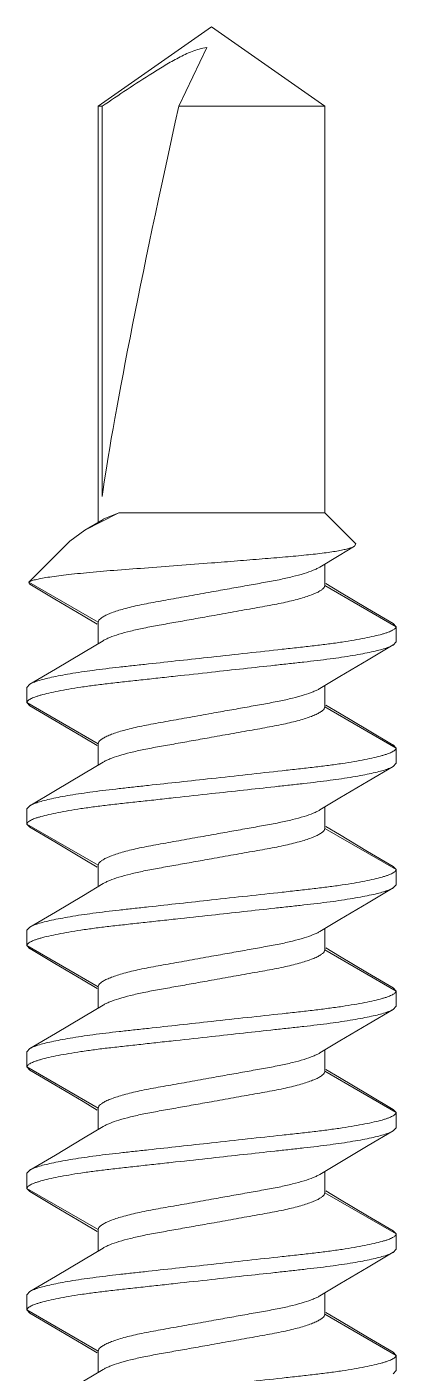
# Model space of a CAD drawing. Header units: inches. Extents: x 14.4 to 54.4, y 6.4 to 13.6.
# Drawn here: x 34.92 to 35.11, y 12.858 to 13.551 of the extents above; entities that cross this region are included whole.
import ezdxf

# ---------------------------------------------------------------- set-up
doc = ezdxf.new("R2010")
doc.units = ezdxf.units.IN
doc.header["$MEASUREMENT"] = 0
doc.linetypes.add('HIDDEN2', pattern=[0.1875, 0.125, -0.0625])
doc.layers.get('0').update_dxf_attribs({"true_color": 0xc2ced6})
doc.layers.add('SUB-BRACKET_HARDWARE', color=7, linetype='HIDDEN2', lineweight=5)

# ---------------------------------------------------------------- blocks, each defined once
blk = doc.blocks.new('SCREW4-085586')
at = {"layer": 'SUB-BRACKET_HARDWARE', "linetype": 'Continuous'}
for p, q in [((52.93515, 33.64759), (52.87687, 33.60678)), ((52.93515, 33.64759), (52.99343, 33.60678)), ((52.91826, 33.60678), (52.93267, 33.63694)), ((52.87687, 33.60678), (52.87687, 33.39273)), ((52.87884, 33.60678), (52.87687, 33.60678)), ((52.87884, 33.60678), (52.87884, 33.40601)), ((52.99343, 33.60678), (52.91826, 33.60678)), ((52.99343, 33.60678), (52.99343, 33.39759)), ((52.87933, 33.39421), (52.86996, 33.38859)), ((52.88752, 33.39759), (52.87002, 33.38867)), ((52.88752, 33.39759), (52.87932, 33.39425)), ((52.88752, 33.39759), (52.99343, 33.39759)), ((52.99343, 33.39759), (53.00935, 33.38168)), ((52.87002, 33.38867), (52.86232, 33.38304)), ((52.86232, 33.38304), (52.84115, 33.36187)), ((53.00092, 33.37566), (53.00881, 33.38035)), ((53.00881, 33.38035), (53.00935, 33.38168)), ((52.99094, 33.36968), (53.00092, 33.37566)), ((52.99343, 33.37117), (52.99343, 33.36019)), ((52.87687, 33.34124), (52.84115, 33.36187)), ((52.84148, 33.36087), (52.84115, 33.36187)), ((52.84147, 33.36087), (52.84158, 33.3608)), ((52.84158, 33.36083), (52.85456, 33.3532)), ((53.03015, 33.33899), (52.99343, 33.36019)), ((53.00099, 33.35697), (52.99401, 33.36116)), ((52.85456, 33.3532), (52.86907, 33.3446)), ((53.0155, 33.34837), (53.00099, 33.35697)), ((53.02873, 33.3406), (53.0155, 33.34837)), ((52.86907, 33.3446), (52.87629, 33.34027)), ((52.87687, 33.34124), (52.87687, 33.33026)), ((53.03015, 33.33899), (53.02873, 33.34063)), ((53.03015, 33.33119), (53.03015, 33.33899)), ((52.87936, 33.33175), (52.86932, 33.32572)), ((52.86932, 33.32572), (52.8548, 33.31712)), ((53.01575, 33.32195), (53.02873, 33.32958)), ((53.03015, 33.33119), (53.02873, 33.32955)), ((53.00124, 33.31335), (53.01575, 33.32195)), ((52.8548, 33.31712), (52.84158, 33.30935)), ((52.99094, 33.30718), (53.00124, 33.31335)), ((52.84015, 33.30774), (52.84158, 33.30938)), ((52.84015, 33.30774), (52.84015, 33.29994)), ((52.99343, 33.30867), (52.99343, 33.29769)), ((52.84015, 33.29994), (52.84158, 33.2983)), ((52.87687, 33.27874), (52.84015, 33.29994)), ((52.84158, 33.29833), (52.85456, 33.2907)), ((53.03015, 33.27649), (52.99343, 33.29769)), ((53.00099, 33.29447), (52.99401, 33.29866)), ((52.85456, 33.2907), (52.86907, 33.2821)), ((53.0155, 33.28587), (53.00099, 33.29447)), ((53.02873, 33.2781), (53.0155, 33.28587)), ((52.86907, 33.2821), (52.87629, 33.27777)), ((52.87687, 33.27874), (52.87687, 33.26776)), ((53.03015, 33.27649), (53.02873, 33.27813)), ((53.03015, 33.26869), (53.03015, 33.27649)), ((52.87936, 33.26925), (52.86932, 33.26322)), ((52.86932, 33.26322), (52.8548, 33.25462)), ((53.01575, 33.25945), (53.02873, 33.26708)), ((53.03015, 33.26869), (53.02873, 33.26705)), ((53.00124, 33.25085), (53.01575, 33.25945)), ((52.8548, 33.25462), (52.84158, 33.24685)), ((52.99094, 33.24468), (53.00124, 33.25085)), ((52.84015, 33.24524), (52.84158, 33.24688)), ((52.84015, 33.24524), (52.84015, 33.23744)), ((52.99343, 33.24617), (52.99343, 33.23519)), ((52.84015, 33.23744), (52.84158, 33.2358)), ((52.87687, 33.21624), (52.84015, 33.23744)), ((52.84158, 33.23583), (52.85456, 33.2282)), ((53.03015, 33.21399), (52.99343, 33.23519)), ((53.00099, 33.23197), (52.99401, 33.23616)), ((52.85456, 33.2282), (52.86907, 33.2196)), ((53.0155, 33.22337), (53.00099, 33.23197)), ((53.02873, 33.2156), (53.0155, 33.22337)), ((52.86907, 33.2196), (52.87629, 33.21527)), ((52.87687, 33.21624), (52.87687, 33.20526)), ((53.03015, 33.21399), (53.02873, 33.21563)), ((53.03015, 33.20619), (53.03015, 33.21399)), ((52.87936, 33.20675), (52.86932, 33.20072)), ((52.86932, 33.20072), (52.8548, 33.19212)), ((53.01575, 33.19695), (53.02873, 33.20458)), ((53.03015, 33.20619), (53.02873, 33.20455)), ((53.00124, 33.18835), (53.01575, 33.19695)), ((52.8548, 33.19212), (52.84158, 33.18435)), ((52.99094, 33.18218), (53.00124, 33.18835)), ((52.84015, 33.18274), (52.84158, 33.18438)), ((52.84015, 33.18274), (52.84015, 33.17494)), ((52.99343, 33.18367), (52.99343, 33.17269)), ((52.84015, 33.17494), (52.84158, 33.1733)), ((52.87687, 33.15374), (52.84015, 33.17494)), ((52.84158, 33.17333), (52.85456, 33.1657)), ((53.03015, 33.15149), (52.99343, 33.17269)), ((53.00099, 33.16947), (52.99401, 33.17366)), ((52.85456, 33.1657), (52.86907, 33.1571)), ((53.0155, 33.16087), (53.00099, 33.16947)), ((53.02873, 33.1531), (53.0155, 33.16087)), ((52.86907, 33.1571), (52.87629, 33.15277)), ((52.87687, 33.15374), (52.87687, 33.14276)), ((53.03015, 33.15149), (53.02873, 33.15313)), ((53.03015, 33.14369), (53.03015, 33.15149)), ((52.86932, 33.13822), (52.8548, 33.12962)), ((52.87936, 33.14425), (52.86932, 33.13822)), ((53.01575, 33.13445), (53.02873, 33.14208)), ((53.03015, 33.14369), (53.02873, 33.14205)), ((53.00124, 33.12585), (53.01575, 33.13445)), ((52.8548, 33.12962), (52.84158, 33.12185)), ((52.99094, 33.11968), (53.00124, 33.12585)), ((52.84015, 33.12024), (52.84158, 33.12188)), ((52.84015, 33.12024), (52.84015, 33.11244)), ((52.99343, 33.12117), (52.99343, 33.11019)), ((52.84015, 33.11244), (52.84158, 33.1108)), ((52.87687, 33.09124), (52.84015, 33.11244)), ((52.84158, 33.11083), (52.85456, 33.1032)), ((53.03015, 33.08899), (52.99343, 33.11019)), ((53.00099, 33.10697), (52.99401, 33.11116)), ((52.85456, 33.1032), (52.86907, 33.0946)), ((53.0155, 33.09837), (53.00099, 33.10697)), ((53.02873, 33.0906), (53.0155, 33.09837)), ((52.86907, 33.0946), (52.87629, 33.09027)), ((52.87687, 33.09124), (52.87687, 33.08026)), ((53.03015, 33.08899), (53.02873, 33.09063)), ((53.03015, 33.08119), (53.03015, 33.08899)), ((52.86932, 33.07572), (52.8548, 33.06712)), ((52.87936, 33.08175), (52.86932, 33.07572)), ((53.01575, 33.07195), (53.02873, 33.07958)), ((53.03015, 33.08119), (53.02873, 33.07955)), ((53.00124, 33.06335), (53.01575, 33.07195)), ((52.8548, 33.06712), (52.84158, 33.05935)), ((52.99094, 33.05718), (53.00124, 33.06335)), ((52.84015, 33.05774), (52.84158, 33.05938)), ((52.84015, 33.05774), (52.84015, 33.04994)), ((52.99343, 33.05867), (52.99343, 33.04769)), ((52.84015, 33.04994), (52.84158, 33.0483)), ((52.87687, 33.02874), (52.84015, 33.04994)), ((52.84158, 33.04833), (52.85456, 33.0407)), ((53.03015, 33.02649), (52.99343, 33.04769)), ((53.00099, 33.04447), (52.99401, 33.04866)), ((52.85456, 33.0407), (52.86907, 33.0321)), ((53.0155, 33.03587), (53.00099, 33.04447)), ((53.02873, 33.0281), (53.0155, 33.03587)), ((52.86907, 33.0321), (52.87629, 33.02777)), ((52.87687, 33.02874), (52.87687, 33.01776)), ((53.03015, 33.02649), (53.02873, 33.02813)), ((53.03015, 33.01869), (53.03015, 33.02649)), ((52.86932, 33.01322), (52.8548, 33.00462)), ((52.87936, 33.01925), (52.86932, 33.01322)), ((53.01575, 33.00945), (53.02873, 33.01708)), ((53.03015, 33.01869), (53.02873, 33.01705)), ((53.00124, 33.00085), (53.01575, 33.00945)), ((52.8548, 33.00462), (52.84158, 32.99685)), ((52.99094, 32.99468), (53.00124, 33.00085)), ((52.84015, 32.99524), (52.84158, 32.99688)), ((52.84015, 32.99524), (52.84015, 32.98744)), ((52.99343, 32.99617), (52.99343, 32.98519)), ((52.84015, 32.98744), (52.84158, 32.9858)), ((52.87687, 32.96624), (52.84015, 32.98744)), ((52.84158, 32.98583), (52.85456, 32.9782)), ((53.03015, 32.96399), (52.99343, 32.98519)), ((53.00099, 32.98197), (52.99401, 32.98616)), ((52.85456, 32.9782), (52.86907, 32.9696)), ((53.0155, 32.97337), (53.00099, 32.98197)), ((53.02873, 32.9656), (53.0155, 32.97337)), ((52.86907, 32.9696), (52.87629, 32.96527)), ((52.87687, 32.96624), (52.87687, 32.95526)), ((53.03015, 32.96399), (53.02873, 32.96563)), ((53.03015, 32.95619), (53.03015, 32.96399)), ((52.87936, 32.95675), (52.86932, 32.95072)), ((53.03015, 32.95619), (53.02873, 32.95455))]:
    blk.add_line(p, q, dxfattribs=at)
blk.add_ellipse((52.93515, 33.63594), major_axis=(0.05744, 0.25405), ratio=0.038884, start_param=-4.588576, end_param=-3.572222, dxfattribs=at)
for points, knots in [([(52.93267, 33.63694), (52.93011, 33.63665), (52.92634, 33.63554), (52.9216, 33.63347), (52.91698, 33.63115), (52.91136, 33.62794), (52.90254, 33.62252), (52.89171, 33.61545), (52.88312, 33.60968), (52.87884, 33.60678)], [0, 0, 0, 0, 0.124747, 0.187263, 0.249782, 0.374811, 0.499849, 0.749922, 1, 1, 1, 1]), ([(52.93515, 33.37177), (52.93959, 33.37212), (52.94829, 33.37282), (52.96099, 33.37384), (52.97283, 33.37482), (52.98348, 33.37578), (52.99144, 33.37667), (52.99695, 33.37744), (53.00037, 33.378), (53.00326, 33.37857), (53.00562, 33.37913), (53.00742, 33.37969), (53.00842, 33.38012), (53.00881, 33.38035)], [0, 0, 0, 0, 0.17963, 0.352536, 0.513989, 0.659433, 0.784063, 0.837331, 0.884009, 0.923796, 0.956438, 0.981815, 1, 1, 1, 1]), ([(52.84115, 33.36187), (52.84126, 33.36197), (52.84157, 33.36218), (52.84217, 33.36246), (52.84297, 33.36274), (52.84443, 33.36316), (52.84677, 33.36368), (52.85017, 33.36427), (52.85433, 33.36488), (52.85921, 33.36551), (52.86477, 33.36614), (52.87338, 33.36701), (52.88541, 33.36803), (52.90105, 33.36918), (52.91783, 33.37042), (52.92933, 33.37131), (52.93515, 33.37177)], [0, 0, 0, 0, 0.00489, 0.011777, 0.020739, 0.031786, 0.060085, 0.096557, 0.14104, 0.193181, 0.252437, 0.318246, 0.467132, 0.634703, 0.814869, 1, 1, 1, 1]), ([(52.93515, 33.35686), (52.93824, 33.35742), (52.94433, 33.35852), (52.95329, 33.3601), (52.9618, 33.3616), (52.96964, 33.36307), (52.97659, 33.36459), (52.98249, 33.36618), (52.98666, 33.36761), (52.98934, 33.36878), (52.99045, 33.36936), (52.99094, 33.36966)], [0, 0, 0, 0, 0.163761, 0.323587, 0.475293, 0.615265, 0.740193, 0.847317, 0.93442, 0.969948, 1, 1, 1, 1]), ([(52.99343, 33.36019), (52.99343, 33.35946), (52.99267, 33.35858), (52.99166, 33.35781), (52.99057, 33.35711), (52.98886, 33.35624), (52.98642, 33.35524), (52.98348, 33.35423), (52.98008, 33.35323), (52.97625, 33.35224), (52.97203, 33.35127), (52.96744, 33.35035), (52.96254, 33.34945), (52.95553, 33.3482), (52.94637, 33.34657), (52.93894, 33.34524), (52.93515, 33.34456)], [0, 0, 0, 0, 0.035498, 0.048473, 0.063325, 0.098788, 0.141982, 0.192728, 0.250682, 0.315413, 0.386372, 0.462975, 0.54456, 0.630399, 0.811708, 1, 1, 1, 1]), ([(52.87687, 33.34124), (52.87687, 33.34196), (52.87764, 33.34285), (52.87864, 33.34362), (52.87974, 33.34432), (52.88144, 33.34519), (52.88389, 33.34619), (52.88683, 33.3472), (52.89022, 33.3482), (52.89405, 33.34919), (52.89828, 33.35016), (52.90287, 33.35108), (52.90777, 33.35198), (52.91478, 33.35323), (52.92394, 33.35486), (52.93137, 33.35618), (52.93515, 33.35686)], [0, 0, 0, 0, 0.035498, 0.048474, 0.063325, 0.098788, 0.141982, 0.192728, 0.250682, 0.315413, 0.386372, 0.462976, 0.54456, 0.630399, 0.811708, 1, 1, 1, 1]), ([(52.87936, 33.33176), (52.87986, 33.33205), (52.88097, 33.33264), (52.88364, 33.33382), (52.88781, 33.33524), (52.89371, 33.33684), (52.90067, 33.33837), (52.90851, 33.33983), (52.91702, 33.34133), (52.92597, 33.34291), (52.93207, 33.34401), (52.93515, 33.34456)], [0, 0, 0, 0, 0.030085, 0.065638, 0.152728, 0.259843, 0.384768, 0.524736, 0.676447, 0.836264, 1, 1, 1, 1]), ([(52.93515, 33.32336), (52.94133, 33.32405), (52.95344, 33.32537), (52.96837, 33.327), (52.97979, 33.32825), (52.98777, 33.32915), (52.99524, 33.33007), (53.00213, 33.33103), (53.00837, 33.33202), (53.0139, 33.33303), (53.01868, 33.33404), (53.02217, 33.33491), (53.02453, 33.33561), (53.026, 33.33611), (53.02725, 33.3366), (53.02827, 33.33708), (53.02908, 33.33756), (53.02967, 33.33802), (53.03005, 33.33849), (53.03015, 33.33884), (53.03015, 33.33899)], [0, 0, 0, 0, 0.191926, 0.376594, 0.463938, 0.546872, 0.624622, 0.69646, 0.761742, 0.819858, 0.870312, 0.912669, 0.930712, 0.946635, 0.960426, 0.972091, 0.981675, 0.989299, 0.995219, 1, 1, 1, 1]), ([(53.02873, 33.32955), (53.02816, 33.32922), (53.02675, 33.32857), (53.02426, 33.3277), (53.02109, 33.32682), (53.01727, 33.32593), (53.01283, 33.32503), (53.00577, 33.32377), (52.99567, 33.32228), (52.98476, 33.32101), (52.97523, 33.31996), (52.96488, 33.31882), (52.95149, 33.31736), (52.94065, 33.31617), (52.93515, 33.31556)], [0, 0, 0, 0, 0.020948, 0.048787, 0.083488, 0.124911, 0.172786, 0.226791, 0.351632, 0.495834, 0.573894, 0.655173, 0.824996, 1, 1, 1, 1]), ([(52.84158, 33.30937), (52.84215, 33.30971), (52.84356, 33.31036), (52.84605, 33.31122), (52.84922, 33.31211), (52.85304, 33.313), (52.85748, 33.3139), (52.86453, 33.31516), (52.87464, 33.31665), (52.88554, 33.31792), (52.89508, 33.31897), (52.90542, 33.32011), (52.91882, 33.32157), (52.92965, 33.32276), (52.93515, 33.32336)], [0, 0, 0, 0, 0.020948, 0.048787, 0.083489, 0.124912, 0.172787, 0.226792, 0.351633, 0.495836, 0.573896, 0.655174, 0.824996, 1, 1, 1, 1]), ([(52.93515, 33.31556), (52.92898, 33.31488), (52.91979, 33.31388), (52.90767, 33.31255), (52.89892, 33.31159), (52.89051, 33.31067), (52.88254, 33.30978), (52.87507, 33.30886), (52.86818, 33.3079), (52.86194, 33.3069), (52.8564, 33.3059), (52.85162, 33.30489), (52.84814, 33.30402), (52.84577, 33.30331), (52.84431, 33.30282), (52.84306, 33.30233), (52.84203, 33.30185), (52.84122, 33.30137), (52.84063, 33.30091), (52.84025, 33.30044), (52.84015, 33.30009), (52.84015, 33.29994)], [0, 0, 0, 0, 0.191926, 0.285649, 0.376598, 0.463942, 0.546875, 0.624623, 0.696462, 0.761746, 0.819863, 0.870316, 0.912672, 0.930715, 0.946638, 0.960429, 0.972093, 0.981677, 0.9893, 0.99522, 1, 1, 1, 1]), ([(52.93515, 33.29436), (52.93824, 33.29492), (52.94433, 33.29601), (52.95329, 33.2976), (52.9618, 33.29912), (52.96964, 33.30055), (52.9766, 33.30208), (52.98249, 33.30369), (52.98666, 33.30511), (52.98934, 33.30628), (52.99045, 33.30686), (52.99094, 33.30716)], [0, 0, 0, 0, 0.163751, 0.323578, 0.475301, 0.615268, 0.740207, 0.847348, 0.934421, 0.969943, 1, 1, 1, 1]), ([(52.99343, 33.29769), (52.99343, 33.29696), (52.99267, 33.29608), (52.99166, 33.29531), (52.99057, 33.29461), (52.98886, 33.29374), (52.98642, 33.29274), (52.98348, 33.29173), (52.98008, 33.29073), (52.97625, 33.28974), (52.97203, 33.28877), (52.96744, 33.28785), (52.96254, 33.28695), (52.95553, 33.2857), (52.94637, 33.28407), (52.93894, 33.28274), (52.93515, 33.28206)], [0, 0, 0, 0, 0.035498, 0.048473, 0.063325, 0.098788, 0.141982, 0.192728, 0.250682, 0.315413, 0.386372, 0.462975, 0.54456, 0.630399, 0.811708, 1, 1, 1, 1]), ([(52.87687, 33.27874), (52.87687, 33.27946), (52.87764, 33.28035), (52.87864, 33.28112), (52.87974, 33.28182), (52.88144, 33.28269), (52.88389, 33.28369), (52.88683, 33.2847), (52.89022, 33.2857), (52.89405, 33.28669), (52.89828, 33.28766), (52.90287, 33.28858), (52.90777, 33.28948), (52.91478, 33.29073), (52.92394, 33.29236), (52.93137, 33.29368), (52.93515, 33.29436)], [0, 0, 0, 0, 0.0355, 0.048476, 0.063327, 0.09879, 0.141984, 0.19273, 0.250683, 0.315414, 0.386374, 0.462977, 0.544561, 0.6304, 0.811708, 1, 1, 1, 1]), ([(52.87936, 33.26926), (52.87986, 33.26955), (52.88097, 33.27014), (52.88364, 33.27132), (52.88781, 33.27274), (52.89371, 33.27434), (52.90067, 33.27587), (52.90851, 33.27733), (52.91702, 33.27883), (52.92597, 33.28041), (52.93207, 33.28151), (52.93515, 33.28206)], [0, 0, 0, 0, 0.030085, 0.065638, 0.152728, 0.259843, 0.384768, 0.524736, 0.676447, 0.836264, 1, 1, 1, 1]), ([(52.93515, 33.26086), (52.94133, 33.26155), (52.95344, 33.26287), (52.96837, 33.2645), (52.97979, 33.26575), (52.98777, 33.26665), (52.99524, 33.26757), (53.00213, 33.26853), (53.00837, 33.26952), (53.0139, 33.27053), (53.01868, 33.27154), (53.02217, 33.27241), (53.02453, 33.27311), (53.026, 33.27361), (53.02725, 33.2741), (53.02827, 33.27458), (53.02908, 33.27506), (53.02967, 33.27552), (53.03005, 33.27599), (53.03015, 33.27634), (53.03015, 33.27649)], [0, 0, 0, 0, 0.191926, 0.376594, 0.463938, 0.546872, 0.624622, 0.69646, 0.761742, 0.819858, 0.870312, 0.912669, 0.930712, 0.946635, 0.960426, 0.972091, 0.981675, 0.989299, 0.995219, 1, 1, 1, 1]), ([(53.02873, 33.26705), (53.02816, 33.26672), (53.02675, 33.26607), (53.02426, 33.2652), (53.02109, 33.26432), (53.01727, 33.26343), (53.01283, 33.26253), (53.00577, 33.26127), (52.99567, 33.25978), (52.98476, 33.25851), (52.97523, 33.25746), (52.96488, 33.25632), (52.95149, 33.25486), (52.94065, 33.25367), (52.93515, 33.25306)], [0, 0, 0, 0, 0.020948, 0.048787, 0.083488, 0.124911, 0.172786, 0.226791, 0.351632, 0.495834, 0.573894, 0.655173, 0.824996, 1, 1, 1, 1]), ([(52.84158, 33.24687), (52.84215, 33.24721), (52.84356, 33.24786), (52.84605, 33.24872), (52.84922, 33.24961), (52.85304, 33.2505), (52.85748, 33.2514), (52.86453, 33.25266), (52.87464, 33.25415), (52.88554, 33.25542), (52.89508, 33.25647), (52.90542, 33.25761), (52.91882, 33.25907), (52.92965, 33.26026), (52.93515, 33.26086)], [0, 0, 0, 0, 0.020948, 0.048787, 0.083489, 0.124912, 0.172787, 0.226792, 0.351633, 0.495836, 0.573896, 0.655174, 0.824996, 1, 1, 1, 1]), ([(52.93515, 33.25306), (52.92898, 33.25238), (52.91979, 33.25138), (52.90767, 33.25005), (52.89892, 33.24909), (52.89051, 33.24817), (52.88254, 33.24728), (52.87507, 33.24636), (52.86818, 33.2454), (52.86194, 33.2444), (52.8564, 33.2434), (52.85162, 33.24239), (52.84814, 33.24152), (52.84577, 33.24081), (52.84431, 33.24032), (52.84306, 33.23983), (52.84203, 33.23935), (52.84122, 33.23887), (52.84063, 33.23841), (52.84025, 33.23794), (52.84015, 33.23759), (52.84015, 33.23744)], [0, 0, 0, 0, 0.191926, 0.285649, 0.376598, 0.463942, 0.546875, 0.624623, 0.696462, 0.761746, 0.819863, 0.870316, 0.912672, 0.930715, 0.946638, 0.960429, 0.972093, 0.981677, 0.9893, 0.99522, 1, 1, 1, 1]), ([(52.93515, 33.23186), (52.93824, 33.23242), (52.94433, 33.23351), (52.95329, 33.2351), (52.9618, 33.23662), (52.96964, 33.23805), (52.9766, 33.23958), (52.98249, 33.24119), (52.98666, 33.24261), (52.98934, 33.24378), (52.99045, 33.24436), (52.99094, 33.24466)], [0, 0, 0, 0, 0.163751, 0.323578, 0.475301, 0.615268, 0.740207, 0.847348, 0.934421, 0.969943, 1, 1, 1, 1]), ([(52.99343, 33.23519), (52.99343, 33.23446), (52.99267, 33.23358), (52.99166, 33.23281), (52.99057, 33.23211), (52.98886, 33.23124), (52.98642, 33.23024), (52.98348, 33.22923), (52.98008, 33.22823), (52.97625, 33.22724), (52.97203, 33.22627), (52.96744, 33.22535), (52.96254, 33.22445), (52.95553, 33.2232), (52.94637, 33.22157), (52.93894, 33.22024), (52.93515, 33.21956)], [0, 0, 0, 0, 0.035498, 0.048473, 0.063325, 0.098788, 0.141982, 0.192728, 0.250682, 0.315413, 0.386372, 0.462975, 0.54456, 0.630399, 0.811708, 1, 1, 1, 1]), ([(52.87687, 33.21624), (52.87687, 33.21696), (52.87764, 33.21785), (52.87864, 33.21862), (52.87974, 33.21932), (52.88144, 33.22019), (52.88389, 33.22119), (52.88683, 33.2222), (52.89022, 33.2232), (52.89405, 33.22419), (52.89828, 33.22516), (52.90287, 33.22608), (52.90777, 33.22698), (52.91478, 33.22823), (52.92394, 33.22986), (52.93137, 33.23118), (52.93515, 33.23186)], [0, 0, 0, 0, 0.0355, 0.048476, 0.063327, 0.09879, 0.141984, 0.19273, 0.250683, 0.315414, 0.386374, 0.462977, 0.544561, 0.6304, 0.811708, 1, 1, 1, 1]), ([(52.87936, 33.20676), (52.87986, 33.20705), (52.88097, 33.20764), (52.88364, 33.20882), (52.88781, 33.21024), (52.89371, 33.21184), (52.90067, 33.21337), (52.90851, 33.21483), (52.91702, 33.21633), (52.92597, 33.21791), (52.93207, 33.21901), (52.93515, 33.21956)], [0, 0, 0, 0, 0.030085, 0.065638, 0.152728, 0.259843, 0.384768, 0.524736, 0.676447, 0.836264, 1, 1, 1, 1]), ([(52.93515, 33.19836), (52.94133, 33.19905), (52.95344, 33.20037), (52.96837, 33.202), (52.97979, 33.20325), (52.98777, 33.20415), (52.99524, 33.20507), (53.00213, 33.20603), (53.00837, 33.20702), (53.0139, 33.20803), (53.01868, 33.20904), (53.02217, 33.20991), (53.02453, 33.21061), (53.026, 33.21111), (53.02725, 33.2116), (53.02827, 33.21208), (53.02908, 33.21256), (53.02967, 33.21302), (53.03005, 33.21349), (53.03015, 33.21384), (53.03015, 33.21399)], [0, 0, 0, 0, 0.191926, 0.376594, 0.463938, 0.546872, 0.624622, 0.69646, 0.761742, 0.819858, 0.870312, 0.912669, 0.930712, 0.946635, 0.960426, 0.972091, 0.981675, 0.989299, 0.995219, 1, 1, 1, 1]), ([(53.02873, 33.20455), (53.02816, 33.20422), (53.02675, 33.20357), (53.02426, 33.2027), (53.02109, 33.20182), (53.01727, 33.20093), (53.01283, 33.20003), (53.00577, 33.19877), (52.99567, 33.19728), (52.98476, 33.19601), (52.97523, 33.19496), (52.96488, 33.19382), (52.95149, 33.19236), (52.94065, 33.19117), (52.93515, 33.19056)], [0, 0, 0, 0, 0.020948, 0.048787, 0.083488, 0.124911, 0.172786, 0.226791, 0.351632, 0.495834, 0.573894, 0.655173, 0.824996, 1, 1, 1, 1]), ([(52.84158, 33.18437), (52.84215, 33.18471), (52.84356, 33.18536), (52.84605, 33.18622), (52.84922, 33.18711), (52.85304, 33.188), (52.85748, 33.1889), (52.86453, 33.19016), (52.87464, 33.19165), (52.88554, 33.19292), (52.89508, 33.19397), (52.90542, 33.19511), (52.91882, 33.19657), (52.92965, 33.19776), (52.93515, 33.19836)], [0, 0, 0, 0, 0.020948, 0.048787, 0.083489, 0.124912, 0.172787, 0.226792, 0.351633, 0.495836, 0.573896, 0.655174, 0.824996, 1, 1, 1, 1]), ([(52.93515, 33.19056), (52.92898, 33.18988), (52.91979, 33.18888), (52.90767, 33.18755), (52.89892, 33.18659), (52.89051, 33.18567), (52.88254, 33.18478), (52.87507, 33.18386), (52.86818, 33.1829), (52.86194, 33.1819), (52.8564, 33.1809), (52.85162, 33.17989), (52.84814, 33.17902), (52.84577, 33.17831), (52.84431, 33.17782), (52.84306, 33.17733), (52.84203, 33.17685), (52.84122, 33.17637), (52.84063, 33.17591), (52.84025, 33.17544), (52.84015, 33.17509), (52.84015, 33.17494)], [0, 0, 0, 0, 0.191926, 0.285649, 0.376598, 0.463942, 0.546875, 0.624623, 0.696462, 0.761746, 0.819863, 0.870316, 0.912672, 0.930715, 0.946638, 0.960429, 0.972093, 0.981677, 0.9893, 0.99522, 1, 1, 1, 1]), ([(52.93515, 33.16936), (52.93824, 33.16992), (52.94433, 33.17101), (52.95329, 33.1726), (52.9618, 33.17412), (52.96964, 33.17555), (52.9766, 33.17708), (52.98249, 33.17869), (52.98666, 33.18011), (52.98934, 33.18128), (52.99045, 33.18186), (52.99094, 33.18216)], [0, 0, 0, 0, 0.163751, 0.323578, 0.475301, 0.615268, 0.740207, 0.847348, 0.934421, 0.969943, 1, 1, 1, 1]), ([(52.99343, 33.17269), (52.99343, 33.17196), (52.99267, 33.17108), (52.99166, 33.17031), (52.99057, 33.16961), (52.98886, 33.16874), (52.98642, 33.16774), (52.98348, 33.16673), (52.98008, 33.16573), (52.97625, 33.16474), (52.97203, 33.16377), (52.96744, 33.16285), (52.96254, 33.16195), (52.95553, 33.1607), (52.94637, 33.15907), (52.93894, 33.15774), (52.93515, 33.15706)], [0, 0, 0, 0, 0.035498, 0.048473, 0.063325, 0.098788, 0.141982, 0.192728, 0.250682, 0.315413, 0.386372, 0.462975, 0.54456, 0.630399, 0.811708, 1, 1, 1, 1]), ([(52.87687, 33.15374), (52.87687, 33.15446), (52.87764, 33.15535), (52.87864, 33.15612), (52.87974, 33.15682), (52.88144, 33.15769), (52.88389, 33.15869), (52.88683, 33.1597), (52.89022, 33.1607), (52.89405, 33.16169), (52.89828, 33.16266), (52.90287, 33.16358), (52.90777, 33.16448), (52.91478, 33.16573), (52.92394, 33.16736), (52.93137, 33.16868), (52.93515, 33.16936)], [0, 0, 0, 0, 0.0355, 0.048476, 0.063327, 0.09879, 0.141984, 0.19273, 0.250683, 0.315414, 0.386374, 0.462977, 0.544561, 0.6304, 0.811708, 1, 1, 1, 1]), ([(52.87936, 33.14426), (52.87986, 33.14455), (52.88097, 33.14514), (52.88364, 33.14632), (52.88781, 33.14774), (52.89371, 33.14934), (52.90067, 33.15087), (52.90851, 33.15233), (52.91702, 33.15383), (52.92597, 33.15541), (52.93207, 33.15651), (52.93515, 33.15706)], [0, 0, 0, 0, 0.030085, 0.065638, 0.152728, 0.259843, 0.384768, 0.524736, 0.676447, 0.836264, 1, 1, 1, 1]), ([(52.93515, 33.13586), (52.94133, 33.13655), (52.95344, 33.13787), (52.96837, 33.1395), (52.97979, 33.14075), (52.98777, 33.14165), (52.99524, 33.14257), (53.00213, 33.14353), (53.00837, 33.14452), (53.0139, 33.14553), (53.01868, 33.14654), (53.02217, 33.14741), (53.02453, 33.14811), (53.026, 33.14861), (53.02725, 33.1491), (53.02827, 33.14958), (53.02908, 33.15006), (53.02967, 33.15052), (53.03005, 33.15099), (53.03015, 33.15134), (53.03015, 33.15149)], [0, 0, 0, 0, 0.191926, 0.376594, 0.463938, 0.546872, 0.624622, 0.69646, 0.761742, 0.819858, 0.870312, 0.912669, 0.930712, 0.946635, 0.960426, 0.972091, 0.981675, 0.989299, 0.995219, 1, 1, 1, 1]), ([(53.02873, 33.14205), (53.02816, 33.14172), (53.02675, 33.14107), (53.02426, 33.1402), (53.02109, 33.13932), (53.01727, 33.13843), (53.01283, 33.13753), (53.00577, 33.13627), (52.99567, 33.13478), (52.98476, 33.13351), (52.97523, 33.13246), (52.96488, 33.13132), (52.95149, 33.12986), (52.94065, 33.12867), (52.93515, 33.12806)], [0, 0, 0, 0, 0.020948, 0.048787, 0.083488, 0.124911, 0.172786, 0.226791, 0.351632, 0.495834, 0.573894, 0.655173, 0.824996, 1, 1, 1, 1]), ([(52.84158, 33.12187), (52.84215, 33.12221), (52.84356, 33.12286), (52.84605, 33.12372), (52.84922, 33.12461), (52.85304, 33.1255), (52.85748, 33.1264), (52.86453, 33.12766), (52.87464, 33.12915), (52.88554, 33.13042), (52.89508, 33.13147), (52.90542, 33.13261), (52.91882, 33.13407), (52.92965, 33.13526), (52.93515, 33.13586)], [0, 0, 0, 0, 0.020948, 0.048787, 0.083489, 0.124912, 0.172787, 0.226792, 0.351633, 0.495836, 0.573896, 0.655174, 0.824996, 1, 1, 1, 1]), ([(52.93515, 33.12806), (52.92898, 33.12738), (52.91979, 33.12638), (52.90767, 33.12505), (52.89892, 33.12409), (52.89051, 33.12317), (52.88254, 33.12228), (52.87507, 33.12136), (52.86818, 33.1204), (52.86194, 33.1194), (52.8564, 33.1184), (52.85162, 33.11739), (52.84814, 33.11652), (52.84577, 33.11581), (52.84431, 33.11532), (52.84306, 33.11483), (52.84203, 33.11435), (52.84122, 33.11387), (52.84063, 33.11341), (52.84025, 33.11294), (52.84015, 33.11259), (52.84015, 33.11244)], [0, 0, 0, 0, 0.191926, 0.285649, 0.376598, 0.463942, 0.546875, 0.624623, 0.696462, 0.761746, 0.819863, 0.870316, 0.912672, 0.930715, 0.946638, 0.960429, 0.972093, 0.981677, 0.9893, 0.99522, 1, 1, 1, 1]), ([(52.93515, 33.10686), (52.93824, 33.10742), (52.94433, 33.10851), (52.95329, 33.1101), (52.9618, 33.11162), (52.96964, 33.11305), (52.9766, 33.11458), (52.98249, 33.11619), (52.98666, 33.11761), (52.98934, 33.11878), (52.99045, 33.11936), (52.99094, 33.11966)], [0, 0, 0, 0, 0.163751, 0.323578, 0.475301, 0.615268, 0.740207, 0.847348, 0.934421, 0.969943, 1, 1, 1, 1]), ([(52.99343, 33.11019), (52.99343, 33.10946), (52.99267, 33.10858), (52.99166, 33.10781), (52.99057, 33.10711), (52.98886, 33.10624), (52.98642, 33.10524), (52.98348, 33.10423), (52.98008, 33.10323), (52.97625, 33.10224), (52.97203, 33.10127), (52.96744, 33.10035), (52.96254, 33.09945), (52.95553, 33.0982), (52.94637, 33.09657), (52.93894, 33.09524), (52.93515, 33.09456)], [0, 0, 0, 0, 0.035498, 0.048473, 0.063325, 0.098788, 0.141982, 0.192728, 0.250682, 0.315413, 0.386372, 0.462975, 0.54456, 0.630399, 0.811708, 1, 1, 1, 1]), ([(52.87687, 33.09124), (52.87687, 33.09196), (52.87764, 33.09285), (52.87864, 33.09362), (52.87974, 33.09432), (52.88144, 33.09519), (52.88389, 33.09619), (52.88683, 33.0972), (52.89022, 33.0982), (52.89405, 33.09919), (52.89828, 33.10016), (52.90287, 33.10108), (52.90777, 33.10198), (52.91478, 33.10323), (52.92394, 33.10486), (52.93137, 33.10618), (52.93515, 33.10686)], [0, 0, 0, 0, 0.0355, 0.048476, 0.063327, 0.09879, 0.141984, 0.19273, 0.250683, 0.315414, 0.386374, 0.462977, 0.544561, 0.6304, 0.811708, 1, 1, 1, 1]), ([(52.87936, 33.08176), (52.87986, 33.08205), (52.88097, 33.08264), (52.88364, 33.08382), (52.88781, 33.08524), (52.89371, 33.08684), (52.90067, 33.08837), (52.90851, 33.08983), (52.91702, 33.09133), (52.92597, 33.09291), (52.93207, 33.09401), (52.93515, 33.09456)], [0, 0, 0, 0, 0.030085, 0.065638, 0.152728, 0.259843, 0.384768, 0.524736, 0.676447, 0.836264, 1, 1, 1, 1]), ([(52.93515, 33.07336), (52.94133, 33.07405), (52.95344, 33.07537), (52.96837, 33.077), (52.97979, 33.07825), (52.98777, 33.07915), (52.99524, 33.08007), (53.00213, 33.08103), (53.00837, 33.08202), (53.0139, 33.08303), (53.01868, 33.08404), (53.02217, 33.08491), (53.02453, 33.08561), (53.026, 33.08611), (53.02725, 33.0866), (53.02827, 33.08708), (53.02908, 33.08756), (53.02967, 33.08802), (53.03005, 33.08849), (53.03015, 33.08884), (53.03015, 33.08899)], [0, 0, 0, 0, 0.191926, 0.376594, 0.463938, 0.546872, 0.624622, 0.69646, 0.761742, 0.819858, 0.870312, 0.912669, 0.930712, 0.946635, 0.960426, 0.972091, 0.981675, 0.989299, 0.995219, 1, 1, 1, 1]), ([(53.02873, 33.07955), (53.02816, 33.07922), (53.02675, 33.07857), (53.02426, 33.0777), (53.02109, 33.07682), (53.01727, 33.07593), (53.01283, 33.07503), (53.00577, 33.07377), (52.99567, 33.07228), (52.98476, 33.07101), (52.97523, 33.06996), (52.96488, 33.06882), (52.95149, 33.06736), (52.94065, 33.06617), (52.93515, 33.06556)], [0, 0, 0, 0, 0.020948, 0.048787, 0.083488, 0.124911, 0.172786, 0.226791, 0.351632, 0.495834, 0.573894, 0.655173, 0.824996, 1, 1, 1, 1]), ([(52.84158, 33.05937), (52.84215, 33.05971), (52.84356, 33.06036), (52.84605, 33.06122), (52.84922, 33.06211), (52.85304, 33.063), (52.85748, 33.0639), (52.86453, 33.06516), (52.87464, 33.06665), (52.88554, 33.06792), (52.89508, 33.06897), (52.90542, 33.07011), (52.91882, 33.07157), (52.92965, 33.07276), (52.93515, 33.07336)], [0, 0, 0, 0, 0.020948, 0.048787, 0.083489, 0.124912, 0.172787, 0.226792, 0.351633, 0.495836, 0.573896, 0.655174, 0.824996, 1, 1, 1, 1]), ([(52.93515, 33.06556), (52.92898, 33.06488), (52.91979, 33.06388), (52.90767, 33.06255), (52.89892, 33.06159), (52.89051, 33.06067), (52.88254, 33.05978), (52.87507, 33.05886), (52.86818, 33.0579), (52.86194, 33.0569), (52.8564, 33.0559), (52.85162, 33.05489), (52.84814, 33.05402), (52.84577, 33.05331), (52.84431, 33.05282), (52.84306, 33.05233), (52.84203, 33.05185), (52.84122, 33.05137), (52.84063, 33.05091), (52.84025, 33.05044), (52.84015, 33.05009), (52.84015, 33.04994)], [0, 0, 0, 0, 0.191926, 0.285649, 0.376598, 0.463942, 0.546875, 0.624623, 0.696462, 0.761746, 0.819863, 0.870316, 0.912672, 0.930715, 0.946638, 0.960429, 0.972093, 0.981677, 0.9893, 0.99522, 1, 1, 1, 1]), ([(52.93515, 33.04436), (52.93824, 33.04492), (52.94433, 33.04601), (52.95329, 33.0476), (52.9618, 33.04912), (52.96964, 33.05055), (52.9766, 33.05208), (52.98249, 33.05369), (52.98666, 33.05511), (52.98934, 33.05628), (52.99045, 33.05686), (52.99094, 33.05716)], [0, 0, 0, 0, 0.163751, 0.323578, 0.475301, 0.615268, 0.740207, 0.847348, 0.934421, 0.969943, 1, 1, 1, 1]), ([(52.99343, 33.04769), (52.99343, 33.04696), (52.99267, 33.04608), (52.99166, 33.04531), (52.99057, 33.04461), (52.98886, 33.04374), (52.98642, 33.04274), (52.98348, 33.04173), (52.98008, 33.04073), (52.97625, 33.03974), (52.97203, 33.03877), (52.96744, 33.03785), (52.96254, 33.03695), (52.95553, 33.0357), (52.94637, 33.03407), (52.93894, 33.03274), (52.93515, 33.03206)], [0, 0, 0, 0, 0.035498, 0.048473, 0.063325, 0.098788, 0.141982, 0.192728, 0.250682, 0.315413, 0.386372, 0.462975, 0.54456, 0.630399, 0.811708, 1, 1, 1, 1]), ([(52.87687, 33.02874), (52.87687, 33.02946), (52.87764, 33.03035), (52.87864, 33.03112), (52.87974, 33.03182), (52.88144, 33.03269), (52.88389, 33.03369), (52.88683, 33.0347), (52.89022, 33.0357), (52.89405, 33.03669), (52.89828, 33.03766), (52.90287, 33.03858), (52.90777, 33.03948), (52.91478, 33.04073), (52.92394, 33.04236), (52.93137, 33.04368), (52.93515, 33.04436)], [0, 0, 0, 0, 0.0355, 0.048476, 0.063327, 0.09879, 0.141984, 0.19273, 0.250683, 0.315414, 0.386374, 0.462977, 0.544561, 0.6304, 0.811708, 1, 1, 1, 1]), ([(52.87936, 33.01926), (52.87986, 33.01955), (52.88097, 33.02014), (52.88364, 33.02132), (52.88781, 33.02274), (52.89371, 33.02434), (52.90067, 33.02587), (52.90851, 33.02733), (52.91702, 33.02883), (52.92597, 33.03041), (52.93207, 33.03151), (52.93515, 33.03206)], [0, 0, 0, 0, 0.030085, 0.065638, 0.152728, 0.259843, 0.384768, 0.524736, 0.676447, 0.836264, 1, 1, 1, 1]), ([(52.93515, 33.01086), (52.94133, 33.01155), (52.95344, 33.01287), (52.96837, 33.0145), (52.97979, 33.01575), (52.98777, 33.01665), (52.99524, 33.01757), (53.00213, 33.01853), (53.00837, 33.01952), (53.0139, 33.02053), (53.01868, 33.02154), (53.02217, 33.02241), (53.02453, 33.02311), (53.026, 33.02361), (53.02725, 33.0241), (53.02827, 33.02458), (53.02908, 33.02506), (53.02967, 33.02552), (53.03005, 33.02599), (53.03015, 33.02634), (53.03015, 33.02649)], [0, 0, 0, 0, 0.191926, 0.376594, 0.463938, 0.546872, 0.624622, 0.69646, 0.761742, 0.819858, 0.870312, 0.912669, 0.930712, 0.946635, 0.960426, 0.972091, 0.981675, 0.989299, 0.995219, 1, 1, 1, 1]), ([(53.02873, 33.01705), (53.02816, 33.01672), (53.02675, 33.01607), (53.02426, 33.0152), (53.02109, 33.01432), (53.01727, 33.01343), (53.01283, 33.01253), (53.00577, 33.01127), (52.99567, 33.00978), (52.98476, 33.00851), (52.97523, 33.00746), (52.96488, 33.00632), (52.95149, 33.00486), (52.94065, 33.00367), (52.93515, 33.00306)], [0, 0, 0, 0, 0.020948, 0.048787, 0.083488, 0.124911, 0.172786, 0.226791, 0.351632, 0.495834, 0.573894, 0.655173, 0.824996, 1, 1, 1, 1]), ([(52.84158, 32.99687), (52.84215, 32.99721), (52.84356, 32.99786), (52.84605, 32.99872), (52.84922, 32.99961), (52.85304, 33.0005), (52.85748, 33.0014), (52.86453, 33.00266), (52.87464, 33.00415), (52.88554, 33.00542), (52.89508, 33.00647), (52.90542, 33.00761), (52.91882, 33.00907), (52.92965, 33.01026), (52.93515, 33.01086)], [0, 0, 0, 0, 0.020948, 0.048787, 0.083489, 0.124912, 0.172787, 0.226792, 0.351633, 0.495836, 0.573896, 0.655174, 0.824996, 1, 1, 1, 1]), ([(52.93515, 33.00306), (52.92898, 33.00238), (52.91979, 33.00138), (52.90767, 33.00005), (52.89892, 32.99909), (52.89051, 32.99817), (52.88254, 32.99728), (52.87507, 32.99636), (52.86818, 32.9954), (52.86194, 32.9944), (52.8564, 32.9934), (52.85162, 32.99239), (52.84814, 32.99152), (52.84577, 32.99081), (52.84431, 32.99032), (52.84306, 32.98983), (52.84203, 32.98935), (52.84122, 32.98887), (52.84063, 32.98841), (52.84025, 32.98794), (52.84015, 32.98759), (52.84015, 32.98744)], [0, 0, 0, 0, 0.191926, 0.285649, 0.376598, 0.463942, 0.546875, 0.624623, 0.696462, 0.761746, 0.819863, 0.870316, 0.912672, 0.930715, 0.946638, 0.960429, 0.972093, 0.981677, 0.9893, 0.99522, 1, 1, 1, 1]), ([(52.93515, 32.98186), (52.93824, 32.98242), (52.94433, 32.98351), (52.95329, 32.9851), (52.9618, 32.98662), (52.96964, 32.98805), (52.9766, 32.98958), (52.98249, 32.99119), (52.98666, 32.99261), (52.98934, 32.99378), (52.99045, 32.99436), (52.99094, 32.99466)], [0, 0, 0, 0, 0.163751, 0.323578, 0.475301, 0.615268, 0.740207, 0.847348, 0.934421, 0.969943, 1, 1, 1, 1]), ([(52.99343, 32.98519), (52.99343, 32.98446), (52.99267, 32.98358), (52.99166, 32.98281), (52.99057, 32.98211), (52.98886, 32.98124), (52.98642, 32.98024), (52.98348, 32.97923), (52.98008, 32.97823), (52.97625, 32.97724), (52.97203, 32.97627), (52.96744, 32.97535), (52.96254, 32.97445), (52.95553, 32.9732), (52.94637, 32.97157), (52.93894, 32.97024), (52.93515, 32.96956)], [0, 0, 0, 0, 0.035498, 0.048473, 0.063325, 0.098788, 0.141982, 0.192728, 0.250682, 0.315413, 0.386372, 0.462975, 0.54456, 0.630399, 0.811708, 1, 1, 1, 1]), ([(52.87687, 32.96624), (52.87687, 32.96696), (52.87764, 32.96785), (52.87864, 32.96862), (52.87974, 32.96932), (52.88144, 32.97019), (52.88389, 32.97119), (52.88683, 32.9722), (52.89022, 32.9732), (52.89405, 32.97419), (52.89828, 32.97516), (52.90287, 32.97608), (52.90777, 32.97698), (52.91478, 32.97823), (52.92394, 32.97986), (52.93137, 32.98118), (52.93515, 32.98186)], [0, 0, 0, 0, 0.0355, 0.048476, 0.063327, 0.09879, 0.141984, 0.19273, 0.250683, 0.315414, 0.386374, 0.462977, 0.544561, 0.6304, 0.811708, 1, 1, 1, 1]), ([(52.87936, 32.95676), (52.87986, 32.95705), (52.88097, 32.95764), (52.88364, 32.95882), (52.88781, 32.96024), (52.89371, 32.96184), (52.90067, 32.96337), (52.90851, 32.96483), (52.91702, 32.96633), (52.92597, 32.96791), (52.93207, 32.96901), (52.93515, 32.96956)], [0, 0, 0, 0, 0.030085, 0.065638, 0.152728, 0.259843, 0.384768, 0.524736, 0.676447, 0.836264, 1, 1, 1, 1]), ([(52.93515, 32.94836), (52.94133, 32.94905), (52.95344, 32.95037), (52.96837, 32.952), (52.97979, 32.95325), (52.98777, 32.95415), (52.99524, 32.95507), (53.00213, 32.95603), (53.00837, 32.95702), (53.0139, 32.95803), (53.01868, 32.95904), (53.02217, 32.95991), (53.02453, 32.96061), (53.026, 32.96111), (53.02725, 32.9616), (53.02827, 32.96208), (53.02908, 32.96256), (53.02967, 32.96302), (53.03005, 32.96349), (53.03015, 32.96384), (53.03015, 32.96399)], [0, 0, 0, 0, 0.191926, 0.376594, 0.463938, 0.546872, 0.624622, 0.69646, 0.761742, 0.819858, 0.870312, 0.912669, 0.930712, 0.946635, 0.960426, 0.972091, 0.981675, 0.989299, 0.995219, 1, 1, 1, 1])]:
    blk.add_open_spline(points, degree=3, knots=knots, dxfattribs=at)
blk = doc.blocks.new('SYSTEM-085586')
blk.add_blockref('SCREW4-085586', (-17.92051, -20.09678))

msp = doc.modelspace()

# ---------------------------------------------------------------- block references
msp.add_blockref('SYSTEM-085586', (0, 0))

doc.saveas('drawing.dxf')
